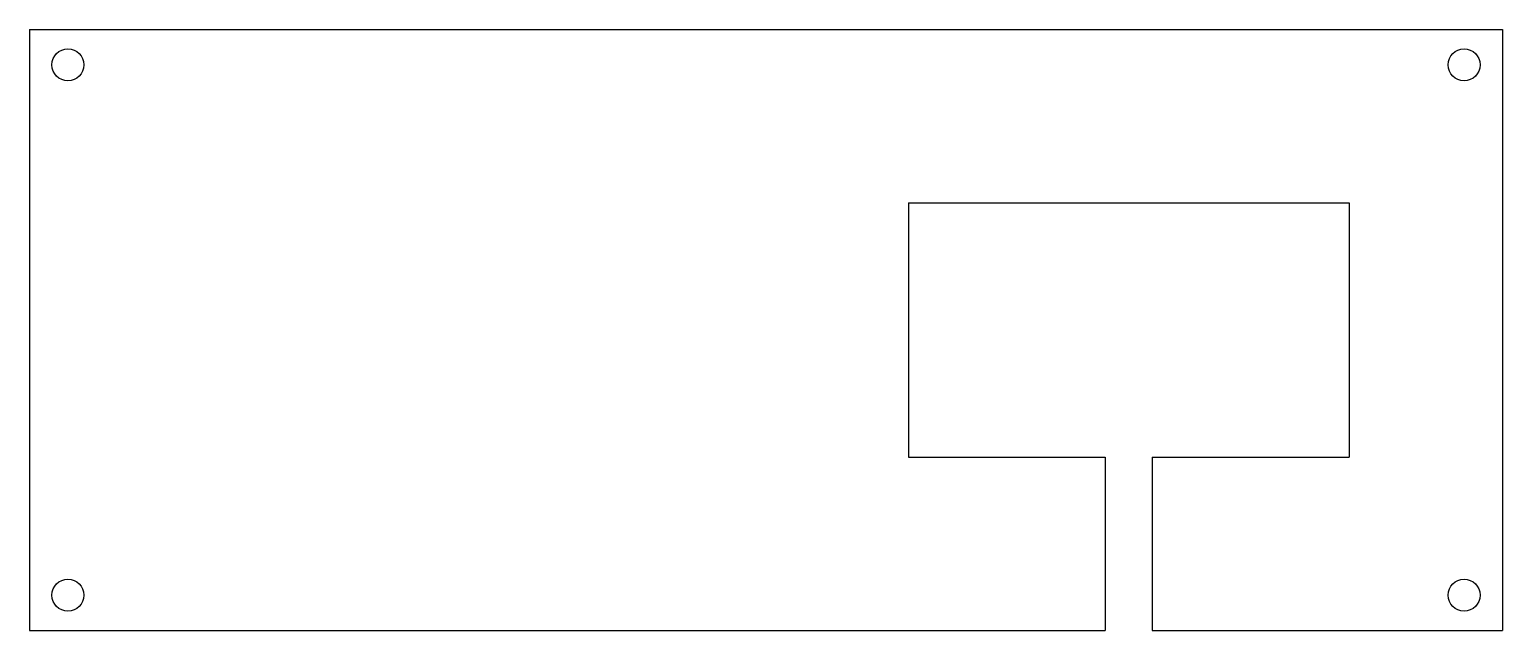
# Model space of a CAD drawing. Extents: x -3.12 to 3.13, y -1.52 to 1.03.
import ezdxf

# ---------------------------------------------------------------- set-up
doc = ezdxf.new("R2010")
doc.units = 0
doc.header["$MEASUREMENT"] = 0
doc.layers.add('MODELSKETCH_VISIBLE', color=7, linetype='CONTINUOUS')

msp = doc.modelspace()

# ---------------------------------------------------------------- linework, layer by layer
at = {"layer": 'MODELSKETCH_VISIBLE'}
for p, q in [((-3.125, 1.0319), (3.125, 1.0319)), ((-3.125, 1.0319), (-3.125, -1.5181)), ((-3.125, 1.0319), (3.125, 1.0319)), ((-3.125, 1.0319), (-3.125, -1.5181)), ((3.125, 1.0319), (3.125, -1.5181)), ((3.125, 1.0319), (3.125, -1.5181)), ((0.6041, 0.2963), (2.4741, 0.2963)), ((0.6041, 0.2963), (0.6041, -0.7824)), ((2.4741, 0.2963), (2.4741, -0.7824)), ((0.6041, -0.7824), (1.4391, -0.7824)), ((1.4391, -0.7824), (1.4391, -1.5181)), ((1.6391, -0.7824), (1.6391, -1.5181)), ((1.6391, -0.7824), (2.4741, -0.7824)), ((-3.125, -1.5181), (1.4391, -1.5181)), ((-3.125, -1.5181), (1.4391, -1.5181)), ((1.6391, -1.5181), (3.125, -1.5181)), ((1.6391, -1.5181), (3.125, -1.5181))]:
    msp.add_line(p, q, dxfattribs=at)
for centre in [(-2.962, 0.8819), (2.962, 0.8819), (-2.962, -1.3681), (2.962, -1.3681)]:
    msp.add_circle(centre, 0.0675, dxfattribs=at)

doc.saveas('drawing.dxf')
